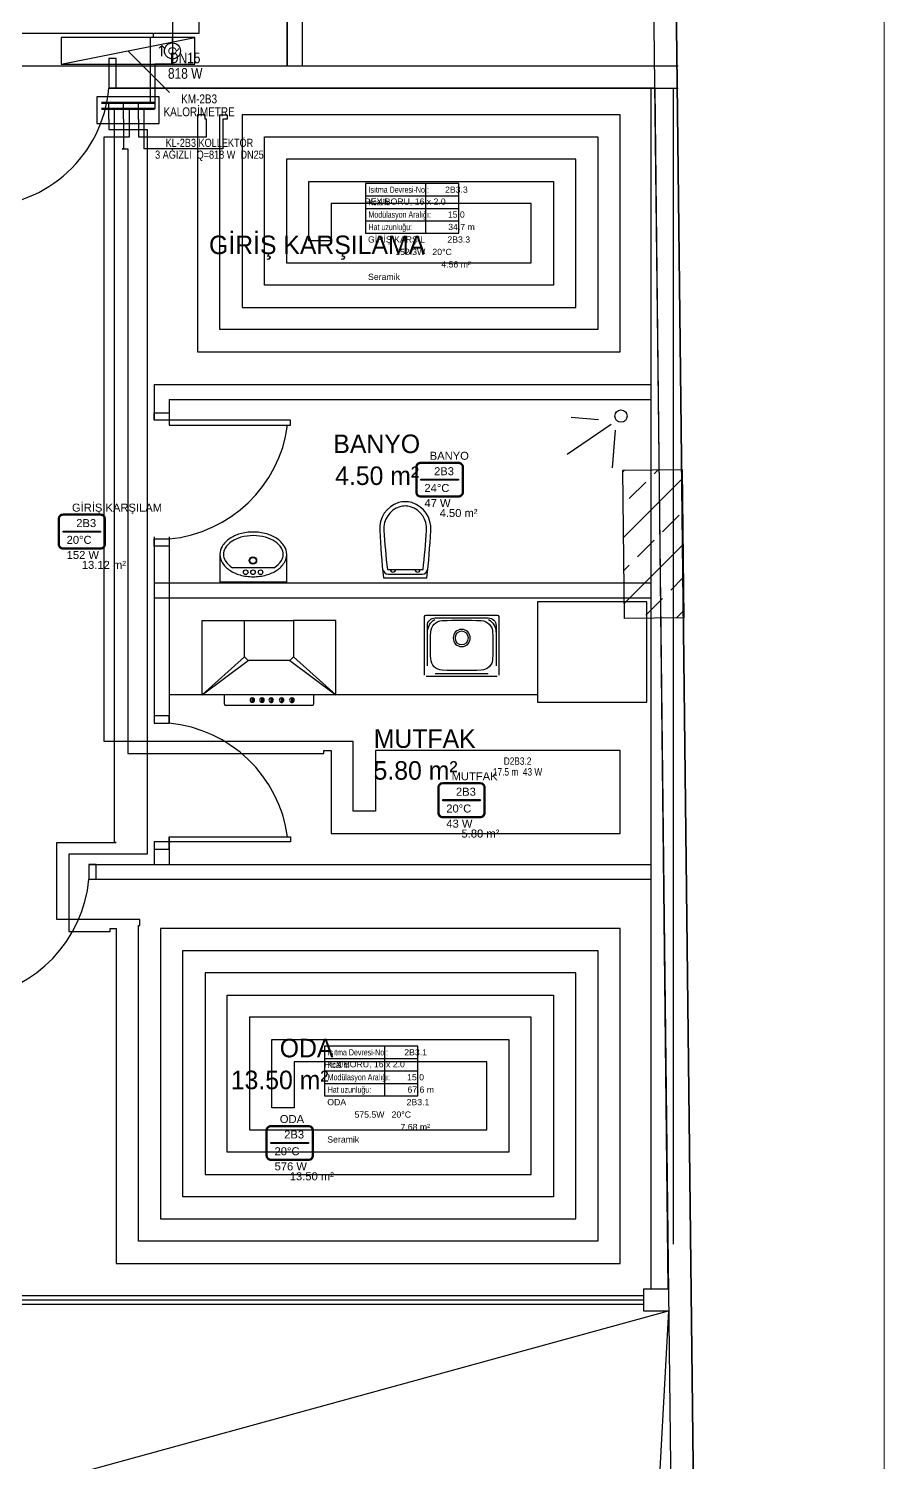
# Model space of a CAD drawing. Header units: centimetres. Extents: x 247996 to 315152, y -468471 to -440326.
# Drawn here: x 288467 to 289044, y -442834 to -441867 of the extents above; entities that cross this region are included whole.
import ezdxf
from ezdxf.enums import TextEntityAlignment as Align

# ---------------------------------------------------------------- set-up
doc = ezdxf.new("R2010")
doc.units = ezdxf.units.CM
doc.linetypes.add('ISITMA DONUS HATTI', pattern=[1.66, 1.57, -0.02, -0.07])
for name, color, linetype, lineweight in [('SCOTT-ANTED', 144, 'Continuous', 0), ('SCOTT-MTY-ISITMA-CAP', 41, 'Continuous', 30), ('SCOTT-MTY-ISITMA-DONUS-BORU', 30, 'ISITMA DONUS HATTI', 30), ('SCOTT-MTY-ISITMA-GIDIS-BORU', 10, 'Continuous', 30)]:
    doc.layers.add(name, color=color, linetype=linetype, lineweight=lineweight)
for name, color, linetype in [('SCOTT-MKDU0', 50, 'Continuous'), ('SCOTT-MTY-ISIKAYBIMAHAL', 2, 'Continuous'), ('SCOTT-MTY-KALORIMETRE', 6, 'Continuous'), ('SCOTT-MTY-KOLLETÖR', 7, 'Continuous'), ('SCOTT-MTY-PEX-BORU', 1, 'Continuous'), ('SCOTT-MTY-RADYATÖR', 2, 'Continuous'), ('SCOTT-MTY-SAYAC', 3, 'Continuous')]:
    doc.layers.add(name, color=color, linetype=linetype)
doc.styles.add('MtXpl_Comic_Sans_MS', font='comic.ttf')
doc.styles.add('MTYCAPLT', font='arial.ttf')
doc.styles.add('ROTAS', font='arial.ttf')

# ---------------------------------------------------------------- blocks, each defined once
blk = doc.blocks.new('T-DOLAP')
blk.add_line((-45, -9), (45, 9))
blk.add_lwpolyline([(-45, -9), (45, -9), (45, 9), (-45, 9)], close=True)
blk = doc.blocks.new('T-KALORIMETRE')
for p, q in [((-10, 0), (-6, 0)), ((6, 0), (10, 0))]:
    blk.add_line(p, q)
blk.add_lwpolyline([(-4, 8), (4, 8), (2, 10), (4, 8), (2, 6)])
blk.add_circle((0, 0), 6)
at = {"style": 'ROTAS'}
blk.add_text('Q', height=6, dxfattribs=at).set_placement((0, 0), align=Align.MIDDLE_CENTER)
blk = doc.blocks.new('MTY-ETIKET')
at = {"layer": 'SCOTT-MTY-RADYATÖR'}
for p, q in [((2.69, 0), (2.69, 8)), ((-7, 6), (8, 6)), ((-7, 4), (8, 4)), ((-7, 2), (8, 2))]:
    blk.add_line(p, q, dxfattribs=at)
blk.add_lwpolyline([(8, 0), (8, 8), (-7, 8), (-7, 0)], close=True, dxfattribs=at)
at = {"layer": 'SCOTT-MTY-RADYATÖR', "style": 'MTYCAPLT', "width": 0.65}
for s, p in [('Isıtma Devresi-No.:', (-6.5, 7)), ('Kcal/h:', (-6.5, 5)), ('Modülasyon Aralığı:', (-6.5, 3)), ('Hat uzunluğu:', (-6.5, 1))]:
    blk.add_text(s, height=1, rotation=360, dxfattribs=at).set_placement(p, align=Align.MIDDLE_LEFT)
for tag, p in [('NO1_001', (5.8, 6.5)), ('AR_001', (6.25, 2.5)), ('UZ_001', (6.31, 0.51))]:
    blk.add_attdef(tag, p, '', height=1, rotation=360, dxfattribs=at)
at = {"layer": 'SCOTT-MTY-RADYATÖR', "color": 2, "style": 'MTYCAPLT', "width": 0.65}
for tag, p in [('BORU_001', (-7.07, 4.59)), ('YER_001', (2.9, 4.5))]:
    blk.add_attdef(tag, p, '', height=1, dxfattribs=at)
blk = doc.blocks.new('MTY-RADYATOR MAHAL')
at = {"layer": 'SCOTT-MTY-ISIKAYBIMAHAL', "color": 2}
for points in [[(-35.7, 18.4), (-35.7, -18.4, 0.414214), (-28.2, -25.9), (28.2, -25.9, 0.414214), (35.7, -18.4), (35.7, 18.4, 0.414214), (28.2, 25.9), (-28.2, 25.9, 0.414214)], [(-34.2, 18.4), (-34.2, -18.4, 0.414214), (-28.2, -24.4), (28.2, -24.4, 0.414214), (34.2, -18.4), (34.2, 18.4, 0.414214), (28.2, 24.4), (-28.2, 24.4, 0.414214)]]:
    blk.add_lwpolyline(points, format="xyb", close=True, dxfattribs=at)
at = {"layer": 'SCOTT-MTY-ISIKAYBIMAHAL', "color": 4}
for points in [[(-35.2, 18.4), (-35.2, -18.4, 0.414214), (-28.2, -25.4), (28.2, -25.4, 0.414214), (35.2, -18.4), (35.2, 18.4, 0.414214), (28.2, 25.4), (-28.2, 25.4, 0.414214)], [(-34.7, 18.4), (-34.7, -18.4, 0.414214), (-28.2, -24.9), (28.2, -24.9, 0.414214), (34.7, -18.4), (34.7, 18.4, 0.414214), (28.2, 24.9), (-28.2, 24.9, 0.414214)]]:
    blk.add_lwpolyline(points, format="xyb", close=True, dxfattribs=at)
at = {"layer": 'SCOTT-MTY-ISIKAYBIMAHAL', "color": 2}
blk.add_lwpolyline([(-28.2, 0.8), (28.2, 0.8), (28.2, -0.8), (-28.2, -0.8)], close=True, dxfattribs=at)
at = {"layer": 'SCOTT-MTY-ISIKAYBIMAHAL', "color": 1, "style": 'MTYCAPLT', "width": 0.65}
for tag, p in [('MAHAL_001', (-14.9, 29.8)), ('NO_001', (-8.3, 6.7))]:
    blk.add_attdef(tag, p, '', height=12, rotation=360, dxfattribs=at)
at = {"layer": 'SCOTT-MTY-ISIKAYBIMAHAL', "color": 4, "style": 'MTYCAPLT', "width": 0.65}
for tag, p in [('DERECE_001', (-22.8, -18.5)), ('ISIKAYBI_001', (-22.7, -41.1))]:
    blk.add_attdef(tag, p, '', height=12, rotation=360, dxfattribs=at)
blk.add_attdef('ALAN', text='', height=12, rotation=360, dxfattribs=at).set_placement((0, -50), align=Align.MIDDLE_LEFT)

msp = doc.modelspace()

# ---------------------------------------------------------------- linework, layer by layer
at = {"layer": 'SCOTT-ANTED'}
msp.add_line((289044.17, -440326.55), (289044.17, -447826.55), dxfattribs=at)
at = {"layer": 'SCOTT-MKDU0', "color": 8, "ltscale": 0.03}
for p, q in [((288918.86, -443160.12), (288888.56, -440514.39)), ((288888.56, -440514.39), (288918.86, -443160.12)), ((288903.86, -443159.51), (288873.73, -440529.34)), ((288641.4, -441892.11), (288641.4, -441742.11)), ((288641.4, -441861.93), (288641.4, -441892.11)), ((288651.4, -441861.93), (288651.4, -441892.11)), ((287386.75, -441892.11), (288641.4, -441892.11)), ((288521.11, -441892.11), (288905.03, -441892.11)), ((288521.11, -441907.11), (288905.2, -441907.11)), ((288889.51, -441907.11), (288521.11, -441907.11)), ((288886.75, -441907.11), (288886.75, -442717.11)), ((288898.45, -442717.11), (288889.51, -441907.11)), ((288901.75, -441907.11), (288901.75, -442687.11)), ((288551.75, -442107.11), (288886.75, -442107.11)), ((288551.75, -442107.11), (288551.75, -442131.2)), ((288561.75, -442117.11), (288886.75, -442117.11)), ((288561.75, -442117.11), (288561.75, -442134.52)), ((288859.85, -442134.06), (288830.27, -442154.27)), ((288851.43, -442130.82), (288833.05, -442129.4)), ((288862.63, -442137.96), (288860.68, -442163.33)), ((288867.75, -442164.83), (288907.75, -442164.37)), ((288868.89, -442264.82), (288867.75, -442164.83)), ((288867.76, -442165.92), (288868.87, -442164.81)), ((288888.91, -442167.22), (288891.58, -442164.55)), ((288907.75, -442164.37), (288908.89, -442264.36)), ((288868.27, -442210.32), (288907.82, -442170.77)), ((288872.07, -442184.06), (288883.3, -442172.84)), ((288894.52, -442206.51), (288905.75, -442195.29)), ((288551.75, -442209.73), (288551.75, -442335.64)), ((288561.75, -442209.77), (288561.75, -442335.64)), ((288868.78, -442254.71), (288908.33, -442215.16)), ((288877.69, -442223.35), (288888.91, -442212.13)), ((288596.01, -442221.66), (288596.01, -442240.32)), ((288641.03, -442221.66), (288641.03, -442240.32)), ((288632.57, -442230.69), (288604.47, -442230.69)), ((288868.52, -442232.51), (288872.07, -442228.96)), ((288551.75, -442240.88), (288886.75, -442240.88)), ((288641.03, -442240.32), (288596.01, -442240.32)), ((288900.14, -442245.8), (288908.58, -442237.36)), ((288551.75, -442250.88), (288886.75, -442250.88)), ((288883.89, -442253.65), (288810.27, -442253.65)), ((288810.27, -442253.65), (288810.27, -442321.34)), ((288883.3, -442262.64), (288894.52, -442251.41)), ((288883.89, -442321.34), (288883.89, -442253.65)), ((288734.1, -442303.07), (288734.1, -442263.64)), ((288735.1, -442262.64), (288783.1, -442262.64)), ((288784.1, -442263.64), (288784.1, -442303.07)), ((288903.97, -442264.42), (288908.84, -442259.55)), ((288584.12, -442266.35), (288612.62, -442266.35)), ((288584.12, -442316.35), (288584.12, -442266.35)), ((288674.12, -442266.35), (288645.62, -442266.35)), ((288674.12, -442316.35), (288674.12, -442266.35)), ((288735.95, -442296.92), (288735.95, -442269.79)), ((288741.25, -442264.49), (288776.95, -442264.49)), ((288782.25, -442269.79), (288782.25, -442296.92)), ((288908.89, -442264.36), (288868.89, -442264.82)), ((288612.62, -442290.85), (288584.12, -442316.35)), ((288674.12, -442316.35), (288645.62, -442290.85)), ((288584.12, -442316.35), (288615.12, -442293.35)), ((288643.12, -442293.35), (288674.12, -442316.35)), ((288776.95, -442302.22), (288741.25, -442302.22)), ((288783.1, -442304.07), (288735.1, -442304.07)), ((288810.27, -442316.34), (288561.75, -442316.34)), ((288810.27, -442316.34), (288561.75, -442316.34)), ((288674.12, -442316.35), (288584.12, -442316.35)), ((288599.11, -442322.65), (288599.11, -442316.35)), ((288617.57, -442318.4), (288617.57, -442320.97)), ((288617.57, -442318.4), (288618.19, -442318.4)), ((288617.57, -442320.97), (288617.57, -442321.49)), ((288618.19, -442321.49), (288617.57, -442321.49)), ((288618.19, -442318.4), (288618.19, -442320.97)), ((288618.19, -442320.97), (288618.19, -442321.49)), ((288624.15, -442318.4), (288624.15, -442320.97)), ((288624.15, -442318.4), (288624.77, -442318.4)), ((288624.15, -442320.97), (288624.15, -442321.49)), ((288624.77, -442321.49), (288624.15, -442321.49)), ((288624.77, -442318.4), (288624.77, -442320.97)), ((288624.77, -442320.97), (288624.77, -442321.49)), ((288630.3, -442318.4), (288630.3, -442320.97)), ((288630.3, -442318.4), (288630.92, -442318.4)), ((288630.3, -442320.97), (288630.3, -442321.49)), ((288630.3, -442321.49), (288630.92, -442321.49)), ((288630.92, -442318.4), (288630.92, -442320.97)), ((288630.92, -442320.97), (288630.92, -442321.49)), ((288637.3, -442318.4), (288637.3, -442320.97)), ((288637.3, -442318.4), (288637.91, -442318.4)), ((288637.3, -442320.97), (288637.3, -442321.48)), ((288637.3, -442321.49), (288637.91, -442321.49)), ((288637.91, -442318.4), (288637.91, -442320.97)), ((288637.91, -442320.97), (288637.91, -442321.49)), ((288644.29, -442318.4), (288644.29, -442320.97)), ((288644.29, -442318.4), (288644.91, -442318.4)), ((288644.29, -442320.97), (288644.29, -442321.48)), ((288644.29, -442321.49), (288644.91, -442321.49)), ((288644.91, -442318.4), (288644.91, -442320.97)), ((288644.91, -442320.97), (288644.91, -442321.49)), ((288659.11, -442316.35), (288659.11, -442322.65)), ((288810.27, -442321.34), (288883.89, -442321.34)), ((288658.11, -442323.65), (288600.11, -442323.65)), ((288551.75, -442415.64), (288551.75, -442430.88)), ((288561.75, -442412.32), (288561.75, -442430.88)), ((288507.64, -442430.88), (288886.75, -442430.88)), ((288507.64, -442440.88), (288886.75, -442440.88)), ((288881.75, -442717.11), (288898.45, -442717.11)), ((288881.75, -442717.11), (288881.75, -442732.11)), ((288881.75, -442717.11), (288898.45, -442717.11)), ((288428.42, -442721.61), (288881.75, -442721.61)), ((288428.42, -442724.61), (288881.75, -442724.61)), ((288428.42, -442727.61), (288881.75, -442727.61)), ((287549.93, -443102.11), (288898.62, -442732.11)), ((288898.62, -442732.11), (288878.33, -443102.11)), ((288881.75, -442732.11), (288898.62, -442732.11))]:
    msp.add_line(p, q, dxfattribs=at)
for points in [[(288526.11, -441887.11), (288521.11, -441887.11), (288521.11, -441907.11), (288526.11, -441907.11), (288526.11, -441887.11)], [(288526.11, -441887.11), (288521.11, -441887.11), (288521.11, -441907.11), (288526.11, -441907.11), (288526.11, -441887.11)], [(288526.11, -441887.11), (288521.11, -441887.11), (288521.11, -441907.11), (288526.11, -441907.11), (288526.11, -441887.11)], [(288551.75, -442131.2), (288551.75, -442126.2), (288561.75, -442126.2), (288561.75, -442131.2), (288551.75, -442131.2)], [(288551.75, -442216.2), (288551.75, -442211.2), (288561.75, -442211.2), (288561.75, -442216.2), (288551.75, -442216.2)], [(288551.75, -442330.64), (288551.75, -442335.64), (288561.75, -442335.64), (288561.75, -442330.64), (288551.75, -442330.64)], [(288551.75, -442415.64), (288551.75, -442420.64), (288561.75, -442420.64), (288561.75, -442415.64), (288551.75, -442415.64)], [(288512.64, -442430.88), (288507.64, -442430.88), (288507.64, -442440.88), (288512.64, -442440.88), (288512.64, -442430.88)]]:
    msp.add_lwpolyline(points, dxfattribs=at)
for points in [[(288561.75, -442131.2), (288561.75, -442134.52), (288643.62, -442134.52), (288643.62, -442131.2)], [(288561.75, -442415.64), (288561.75, -442412.32), (288643.62, -442412.32), (288643.62, -442415.64)]]:
    msp.add_lwpolyline(points, close=True, dxfattribs=at)
for points in [[(288735.59, -442237.47, 0.01664), (288738.21, -442205.64, 0.351622), (288725.43, -442186.72, 0.068714), (288721, -442186.11, 0.068714), (288716.58, -442186.72, 0.351622), (288703.8, -442205.64, 0.01664), (288706.41, -442237.47)], [(288733.02, -442231.9, 0.016866), (288735.33, -442205.45, 0.351778), (288724.61, -442189.48, 0.068022), (288721, -442188.99, 0.068022), (288717.4, -442189.48, 0.351778), (288706.67, -442205.45, 0.016866), (288708.98, -442231.9)]]:
    msp.add_lwpolyline(points, format="xyb", close=True, dxfattribs=at)
msp.add_lwpolyline([(288706.13, -442232.02, 0.389191), (288709.48, -442235.09), (288721, -442235.09), (288732.53, -442235.09, 0.389191), (288735.87, -442232.02, 0.389191)], format="xyb", dxfattribs=at)
for centre, radius in [((288866.55, -442128.31, 51), 4.14), ((288618.27, -442225.78), 2.52), ((288618.27, -442225.78), 2.12), ((288613.4, -442233.72), 1.56), ((288618.33, -442233.72), 1.56), ((288623.37, -442233.72), 1.56)]:
    msp.add_circle(centre, radius, dxfattribs=at)
for centre, radius, start, end in [((288433.86, -441899.45), 87.59, 270.36866, 354.98091), ((288433.86, -441899.45), 87.59, 270.36866, 354.98091), ((288433.86, -441899.45), 87.59, 270.36866, 354.98091), ((288553.52, -442122.64), 88.95, 275.30809, 352.32526), ((288612.17, -442225.27), 17.19, 123.83466, 148.28659), ((288612.17, -442225.27), 14.8, 123.83466, 148.28659), ((288616.01, -442230.99), 24.08, 105.51757, 123.83466), ((288616.01, -442230.99), 21.68, 105.51757, 123.83466), ((288618.52, -442240.04), 33.47, 90, 105.51757), ((288618.52, -442240.04), 31.07, 90, 105.51757), ((288618.52, -442240.04), 33.47, 74.48243, 90), ((288618.52, -442240.04), 31.07, 74.48243, 90), ((288621.03, -442230.99), 21.68, 56.16534, 74.48243), ((288621.03, -442230.99), 24.08, 56.16534, 74.48243), ((288624.87, -442225.27), 14.8, 31.71341, 56.16534), ((288624.87, -442225.27), 17.19, 31.71341, 56.16534), ((288606.33, -442221.66), 10.33, 148.28659, 180), ((288606.33, -442221.66), 10.33, 180, 211.71341), ((288606.33, -442221.66), 7.93, 148.28659, 180), ((288606.33, -442221.66), 7.93, 180, 211.71341), ((288630.71, -442221.66), 7.93, 0, 31.71341), ((288630.71, -442221.66), 7.93, 328.28659, 0), ((288630.71, -442221.66), 10.33, 0, 31.71341), ((288630.71, -442221.66), 10.33, 328.28659, 0), ((288612.17, -442218.06), 17.19, 211.71341, 236.16534), ((288612.17, -442218.06), 14.8, 211.71341, 238.62326), ((288616.01, -442212.33), 24.08, 236.16534, 254.48243), ((288621.03, -442212.33), 24.08, 285.51757, 303.83466), ((288624.87, -442218.06), 14.8, 301.37674, 328.28659), ((288624.87, -442218.06), 17.19, 303.83466, 328.28659), ((288712.7, -442231.9), 1.78, 180, 0), ((288729.31, -442231.9), 1.78, 180, 0), ((288618.52, -442203.29), 33.47, 254.48243, 270), ((288618.52, -442203.29), 33.47, 270, 285.51757), ((288617.85, -442319.96), 1.54, 100.57538, 259.46205), ((288617.85, -442319.96), 1.54, 282.6235, 77.37669), ((288624.43, -442319.96), 1.54, 100.57538, 259.46205), ((288624.43, -442319.96), 1.54, 282.6235, 77.37669), ((288630.58, -442319.96), 1.54, 100.57538, 259.46205), ((288630.58, -442319.96), 1.54, 282.6235, 77.37669), ((288637.58, -442319.96), 1.54, 100.57538, 259.46205), ((288637.58, -442319.96), 1.54, 282.6235, 77.37669), ((288644.57, -442319.96), 1.54, 100.57538, 259.46205), ((288644.57, -442319.96), 1.54, 282.6235, 77.37669), ((288600.11, -442322.65), 1, 180, 270), ((288658.11, -442322.65), 1, 270, 0), ((288553.52, -442424.2), 88.95, 7.67474, 84.69191), ((288419.08, -442432.65), 88.95, 277.67474, 354.69191)]:
    msp.add_arc(centre, radius, start, end, dxfattribs=at)
at = {"layer": 'SCOTT-MKDU0', "color": 8, "ltscale": 0.03, "extrusion": (0, 0, -1)}
for centre, major_axis, start_param, end_param in [((288735.1, -442263.64), (0.707, 0.707), 3.926991, 5.497787), ((288783.1, -442263.64), (0.707, 0.707), -0.785398, 0.785398), ((288741.25, -442269.79), (-3.75, 3.75), 5.497787, 7.068583), ((288746.09, -442274.31), (-7.14, 7.14), 5.524757, 6.541187), ((288746.21, -442274.32), (-5.66, 5.66), 5.524757, 7.028844), ((288759.1, -442598.32), (332.25, 0), 4.67265, 4.752129), ((288759.1, -442278.07), (-4.07, 4.07), 3.926991, 10.210176), ((288771.98, -442274.32), (-5.66, 5.66), 0.825137, 2.329224), ((288776.95, -442269.79), (3.75, 3.75), -0.785398, 0.785398), ((288772.1, -442274.31), (7.14, 7.14), -0.258001, 0.758428), ((289070.35, -442283.07), (-234.94, 234.94), 5.470817, 5.524757), ((288759.1, -442278.07), (-3.18, 3.18), 3.926991, 10.210176), ((288447.85, -442283.07), (234.94, 234.94), 0.758428, 0.812368), ((288746.21, -442291.81), (5.66, 5.66), 2.395934, 3.900021), ((288771.98, -442291.81), (5.66, 5.66), 0.812368, 2.316455), ((288759.1, -441967.82), (332.25, 0), 1.531058, 1.610536)]:
    msp.add_ellipse(centre, major_axis=major_axis, ratio=1, start_param=start_param, end_param=end_param, dxfattribs=at)
at = {"layer": 'SCOTT-MKDU0', "color": 8, "ltscale": 0.03, "invisible_edges": 1}
for points in [[(288645.62, -442290.85), (288612.62, -442290.85), (288612.62, -442266.35), (288645.62, -442266.35)], [(288612.62, -442290.85), (288645.62, -442290.85), (288643.12, -442293.35), (288615.12, -442293.35)]]:
    msp.add_3dface(points, dxfattribs=at)
at = {"layer": 'SCOTT-MTY-ISITMA-DONUS-BORU'}
for points in [[(288564, -441860), (288564, -441873)], [(288564, -441873), (288564, -441891)], [(288564, -441891), (288552, -441891), (288552, -441921)], [(288525, -441928), (288525, -441921)], [(288535, -441928), (288535, -441921)], [(288545, -441928), (288545, -441921)]]:
    msp.add_lwpolyline(points, dxfattribs=at)
at = {"layer": 'SCOTT-MTY-ISITMA-DONUS-BORU', "const_width": 1.6}
msp.add_lwpolyline([(288516, -441921), (288552, -441921)], dxfattribs=at)
at = {"layer": 'SCOTT-MTY-ISITMA-GIDIS-BORU'}
for points in [[(288551, -441870), (288582, -441870), (288582, -441762)], [(288259, -441870), (288551, -441870)], [(288551, -441870), (288551, -441873), (288549, -441873)], [(288549, -441873), (288549, -441891)], [(288549, -441891), (288549, -441917)], [(288521, -441928), (288521, -441917)], [(288531, -441928), (288531, -441917)], [(288541, -441928), (288541, -441917)]]:
    msp.add_lwpolyline(points, dxfattribs=at)
at = {"layer": 'SCOTT-MTY-ISITMA-GIDIS-BORU', "const_width": 1.6}
msp.add_lwpolyline([(288516, -441917), (288552, -441917)], dxfattribs=at)
at = {"layer": 'SCOTT-MTY-KALORIMETRE'}
msp.add_line((288534, -441882), (288562, -441910), dxfattribs=at)
at = {"layer": 'SCOTT-MTY-KOLLETÖR'}
msp.add_lwpolyline([(288513, -441931), (288555, -441931), (288555, -441913), (288513, -441913)], close=True, dxfattribs=at)
at = {"layer": 'SCOTT-MTY-PEX-BORU'}
for points in [[(288541, -441928), (288541, -441940), (288587, -441940), (288587, -441928), (288586, -441928), (288586, -441925), (288581, -441925), (288581, -442085), (288866, -442085), (288866, -441925), (288611, -441925), (288611, -442055), (288836, -442055), (288836, -441955), (288641, -441955), (288641, -442025), (288806, -442025), (288806, -441985), (288671, -441985), (288671, -442010), (288656, -442010), (288656, -441970), (288821, -441970), (288821, -442040), (288626, -442040), (288626, -441940), (288851, -441940), (288851, -442070), (288596, -442070), (288596, -441925), (288601, -441925), (288601, -441928), (288598, -441928), (288598, -441948), (288545, -441948), (288545, -441928)], [(288521, -441928), (288521, -441935), (288547, -441935), (288547, -442424), (288494, -442424), (288494, -442476), (288522, -442476), (288522, -442474), (288526, -442474), (288526, -442700), (288866, -442700), (288866, -442474), (288556, -442474), (288556, -442670), (288836, -442670), (288836, -442504), (288586, -442504), (288586, -442640), (288806, -442640), (288806, -442534), (288616, -442534), (288616, -442610), (288776, -442610), (288776, -442564), (288646, -442564), (288646, -442595), (288631, -442595), (288631, -442549), (288791, -442549), (288791, -442625), (288601, -442625), (288601, -442519), (288821, -442519), (288821, -442655), (288571, -442655), (288571, -442489), (288851, -442489), (288851, -442685), (288541, -442685), (288541, -442474), (288541, -442472), (288542, -442472), (288542, -442468), (288486, -442468), (288486, -442416), (288526, -442416), (288525, -442416), (288525, -441928)], [(288531, -441928), (288531, -441948), (288530, -441948), (288534, -441948), (288534, -442356), (288666, -442356), (288666, -442354), (288671, -442354), (288671, -442410), (288866, -442410), (288866, -442354), (288701, -442354), (288701, -442395), (288686, -442395), (288686, -442354), (288686, -442348), (288518, -442348), (288518, -441940), (288535, -441940), (288535, -441928)]]:
    msp.add_lwpolyline(points, dxfattribs=at)

# ---------------------------------------------------------------- block references
at = {"layer": 'SCOTT-MTY-ISIKAYBIMAHAL'}
ref = msp.add_blockref('MTY-RADYATOR MAHAL', (288744.21, -442171.25), dxfattribs=dict(at, xscale=0.45, yscale=0.45))
ref.add_attrib('DERECE_001', '24%%DC', (288733.94, -442179.56), dxfattribs={"height": 5.4, "rotation": 359.99998, "style": 'MTYCAPLT'})
ref.add_attrib('MAHAL_001', 'BANYO', (288737.53, -442157.82), dxfattribs={"height": 5.4, "rotation": 359.99998, "style": 'MTYCAPLT'})
ref.add_attrib('ISIKAYBI_001', '47 W', (288733.98, -442189.75), dxfattribs={"height": 5.4, "rotation": 359.99998, "style": 'MTYCAPLT'})
ref.add_attrib('NO_001', '2B3', (288740.46, -442168.23), dxfattribs={"height": 5.4, "rotation": 359.99998, "style": 'MTYCAPLT'})
ref.add_attrib('ALAN', '4.50 m²', (288744.21, -442196.45), dxfattribs={"height": 5.4, "rotation": 359.99998, "style": 'MTYCAPLT'})
ref = msp.add_blockref('MTY-RADYATOR MAHAL', (288502.87, -442206.25), dxfattribs=dict(at, xscale=0.45, yscale=0.45))
ref.add_attrib('DERECE_001', '20%%DC', (288492.6, -442214.56), dxfattribs={"height": 5.4, "rotation": 359.99998, "style": 'MTYCAPLT'})
ref.add_attrib('MAHAL_001', 'GİRİŞ KARŞILAM', (288496.19, -442192.82), dxfattribs={"height": 5.4, "rotation": 359.99998, "style": 'MTYCAPLT'})
ref.add_attrib('ISIKAYBI_001', '152 W', (288492.65, -442224.75), dxfattribs={"height": 5.4, "rotation": 359.99998, "style": 'MTYCAPLT'})
ref.add_attrib('NO_001', '2B3', (288499.12, -442203.23), dxfattribs={"height": 5.4, "rotation": 359.99998, "style": 'MTYCAPLT'})
ref.add_attrib('ALAN', '13.12 m²', (288502.87, -442231.45), dxfattribs={"height": 5.4, "rotation": 359.99998, "style": 'MTYCAPLT'})
ref = msp.add_blockref('MTY-RADYATOR MAHAL', (288758.97, -442387.5), dxfattribs=dict(at, xscale=0.45, yscale=0.45))
ref.add_attrib('DERECE_001', '20%%DC', (288748.7, -442395.81), dxfattribs={"height": 5.4, "rotation": 359.99998, "style": 'MTYCAPLT'})
ref.add_attrib('MAHAL_001', 'MUTFAK', (288752.29, -442374.07), dxfattribs={"height": 5.4, "rotation": 359.99998, "style": 'MTYCAPLT'})
ref.add_attrib('ISIKAYBI_001', '43 W', (288748.74, -442406), dxfattribs={"height": 5.4, "rotation": 359.99998, "style": 'MTYCAPLT'})
ref.add_attrib('NO_001', '2B3', (288755.22, -442384.48), dxfattribs={"height": 5.4, "rotation": 359.99998, "style": 'MTYCAPLT'})
ref.add_attrib('ALAN', '5.80 m²', (288758.97, -442412.7), dxfattribs={"height": 5.4, "rotation": 359.99998, "style": 'MTYCAPLT'})
ref = msp.add_blockref('MTY-RADYATOR MAHAL', (288643.12, -442618.75), dxfattribs=dict(at, xscale=0.45, yscale=0.45))
ref.add_attrib('DERECE_001', '20%%DC', (288632.84, -442627.06), dxfattribs={"height": 5.4, "rotation": 359.99998, "style": 'MTYCAPLT'})
ref.add_attrib('MAHAL_001', 'ODA', (288636.43, -442605.32), dxfattribs={"height": 5.4, "rotation": 359.99998, "style": 'MTYCAPLT'})
ref.add_attrib('ISIKAYBI_001', '576 W', (288632.89, -442637.25), dxfattribs={"height": 5.4, "rotation": 359.99998, "style": 'MTYCAPLT'})
ref.add_attrib('NO_001', '2B3', (288639.36, -442615.73), dxfattribs={"height": 5.4, "rotation": 359.99998, "style": 'MTYCAPLT'})
ref.add_attrib('ALAN', '13.50 m²', (288643.12, -442643.95), dxfattribs={"height": 5.4, "rotation": 359.99998, "style": 'MTYCAPLT'})
at = {"layer": 'SCOTT-MTY-KALORIMETRE', "xscale": 0.9, "yscale": 0.9, "rotation": 90}
msp.add_blockref('T-KALORIMETRE', (288564, -441882), dxfattribs=at)
at = {"layer": 'SCOTT-MTY-PEX-BORU'}
ref = msp.add_blockref('MTY-ETIKET', (288723.5, -442005), dxfattribs=dict(at, xscale=4.2, yscale=4.2))
ref.add_attrib('UZ_001', '34.7 m', (288750.01, -442002.86), dxfattribs={"height": 4.2, "rotation": 359.99998, "style": 'MTYCAPLT'})
ref.add_attrib('AR_001', '15.0', (288749.75, -441994.5), dxfattribs={"height": 4.2, "rotation": 359.99998, "style": 'MTYCAPLT'})
ref.add_attrib('NO1_001', '2B3.3', (288747.86, -441977.7), dxfattribs={"height": 4.2, "rotation": 359.99998, "style": 'MTYCAPLT'})
ref.add_attrib('BORU_001', 'PEX BORU, 16 x 2.0', (288693.81, -441985.72), dxfattribs={"height": 4.2, "style": 'MTYCAPLT'})
ref.add_attrib('MAHAL_001', 'GİRİŞ KARŞIL', (288695.92, -442011.3), dxfattribs={"height": 4.2, "style": 'MTYCAPLT'})
ref.add_attrib('NO_001', '2B3.3', (288749.45, -442011.3), dxfattribs={"height": 4.2, "style": 'MTYCAPLT'})
ref.add_attrib('DERECE_001', '20°C', (288739.31, -442019.7), dxfattribs={"height": 4.2, "style": 'MTYCAPLT'})
ref.add_attrib('KCAL/H:_001', '152.3W', (288714.29, -442019.7), dxfattribs={"height": 4.2, "style": 'MTYCAPLT'})
ref.add_attrib('ALAN_001', '4.56 m²', (288745.35, -442028.1), dxfattribs={"height": 4.2, "style": 'MTYCAPLT'})
ref.add_attrib('MALZEMECINSI_001', 'Seramik', (288695.92, -442036.5), dxfattribs={"height": 4.2, "style": 'MTYCAPLT'})
ref = msp.add_blockref('MTY-ETIKET', (288696, -442587), dxfattribs=dict(at, xscale=4.2, yscale=4.2))
ref.add_attrib('UZ_001', '67.6 m', (288722.51, -442584.86), dxfattribs={"height": 4.2, "rotation": 359.99998, "style": 'MTYCAPLT'})
ref.add_attrib('AR_001', '15.0', (288722.25, -442576.5), dxfattribs={"height": 4.2, "rotation": 359.99998, "style": 'MTYCAPLT'})
ref.add_attrib('NO1_001', '2B3.1', (288720.36, -442559.7), dxfattribs={"height": 4.2, "rotation": 359.99998, "style": 'MTYCAPLT'})
ref.add_attrib('BORU_001', 'PEX BORU, 16 x 2.0', (288666.31, -442567.72), dxfattribs={"height": 4.2, "style": 'MTYCAPLT'})
ref.add_attrib('MAHAL_001', 'ODA', (288668.42, -442593.3), dxfattribs={"height": 4.2, "style": 'MTYCAPLT'})
ref.add_attrib('NO_001', '2B3.1', (288721.95, -442593.3), dxfattribs={"height": 4.2, "style": 'MTYCAPLT'})
ref.add_attrib('DERECE_001', '20°C', (288711.81, -442601.7), dxfattribs={"height": 4.2, "style": 'MTYCAPLT'})
ref.add_attrib('KCAL/H:_001', '575.5W', (288686.79, -442601.7), dxfattribs={"height": 4.2, "style": 'MTYCAPLT'})
ref.add_attrib('ALAN_001', '7.68 m²', (288717.85, -442610.1), dxfattribs={"height": 4.2, "style": 'MTYCAPLT'})
ref.add_attrib('MALZEMECINSI_001', 'Seramik', (288668.42, -442618.5), dxfattribs={"height": 4.2, "style": 'MTYCAPLT'})
at = {"layer": 'SCOTT-MTY-SAYAC'}
msp.add_blockref('T-DOLAP', (288534, -441882), dxfattribs=at)

# ---------------------------------------------------------------- texts
at = {"layer": 'SCOTT-MKDU0', "color": 8, "ltscale": 0.03, "style": 'MtXpl_Comic_Sans_MS'}
for s, p in [('GİRİŞ KARŞILAMA', (288588.67, -442019.08)), ('MUTFAK', (288699.79, -442352.19)), ('5.80 m²', (288699.67, -442373.67)), ('ODA', (288636.37, -442560.98)), ('13.50 m²', (288603.35, -442582.5))]:
    msp.add_text(s, height=12.5, dxfattribs=at).set_placement(p)
for s, p in [('BANYO', (288672.52, -442153.3)), ('4.50 m²', (288673.73, -442174.83))]:
    msp.add_text(s, height=12.5, rotation=360, dxfattribs=at).set_placement(p)
at = {"layer": 'SCOTT-MTY-ISITMA-CAP', "style": 'ROTAS', "width": 0.8}
for s, p in [('DN15', (288572.58, -441886.72)), ('818 W', (288572.58, -441897.16))]:
    msp.add_text(s, height=7.2, dxfattribs=at).set_placement(p, align=Align.MIDDLE_CENTER)
at = {"layer": 'SCOTT-MTY-KALORIMETRE', "style": 'ROTAS', "width": 0.8}
for s, p in [('KM-2B3', (288581.98, -441914.35)), ('KALORİMETRE', (288581.98, -441923.05))]:
    msp.add_text(s, height=6, dxfattribs=at).set_placement(p, align=Align.MIDDLE_CENTER)
at = {"layer": 'SCOTT-MTY-KOLLETÖR', "style": 'ROTAS', "width": 0.8}
for s, p in [('KL-2B3 KOLLEKTÖR', (288588.92, -441943.99)), ('3 AĞIZLI  Q=818 W  DN25', (288588.92, -441951.96))]:
    msp.add_text(s, height=5.5, dxfattribs=at).set_placement(p, align=Align.MIDDLE_CENTER)
at = {"layer": 'SCOTT-MTY-PEX-BORU', "style": 'ROTAS', "width": 0.8}
for s, p in [('D2B3.2', (288796.8, -442361.12)), ('17.5 m  43 W', (288796.8, -442368.38))]:
    msp.add_text(s, height=5, dxfattribs=at).set_placement(p, align=Align.MIDDLE_CENTER)

doc.saveas('drawing.dxf')
